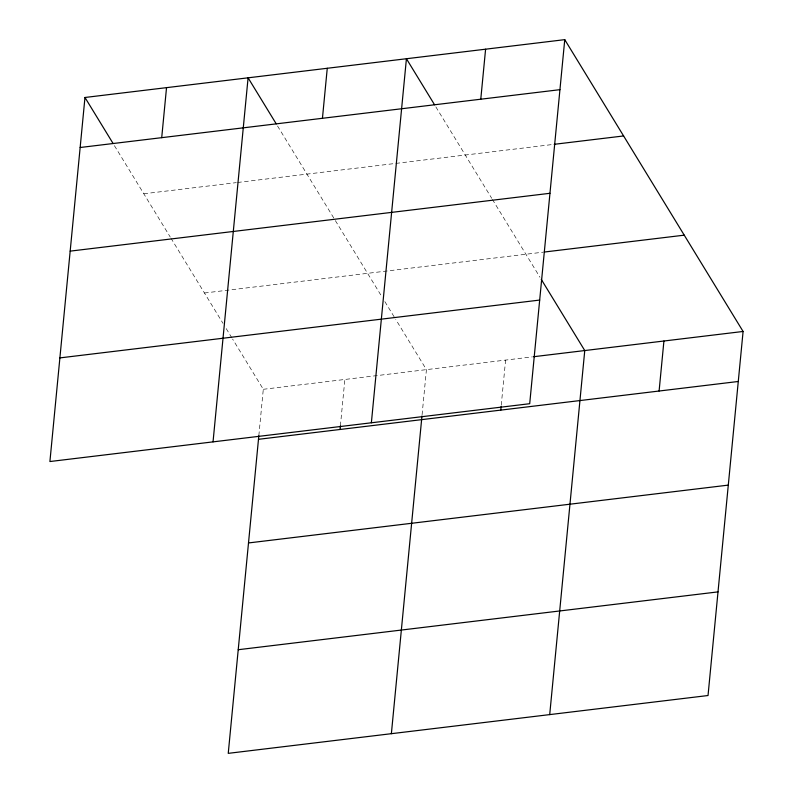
<?xml version="1.0" encoding="UTF-8"?>
<svg xmlns="http://www.w3.org/2000/svg" width="793" height="793" viewBox="0 0 793 793"><rect width="100%" height="100%" fill="white"/><g stroke="black" fill="none" stroke-linecap="round" stroke-linejoin="round"><path stroke-width="0.59" stroke-dasharray="3.96 2.97" d="M258.835 435.654L263.296 389.294L232.597 339.057M340.395 425.821L344.866 379.47M422.084 414.769L426.426 369.637L395.727 319.391M501.245 405.233L505.597 360.091M143.82 193.779L236.334 182.628M237.553 182.479L394.636 163.546M395.856 163.398L552.969 144.465M204.445 293.004L542.957 252.194M263.296 389.294L532.39 356.86M435.853 106.886L491.719 198.309M492.364 199.37L539.983 277.282M277.52 125.968L381.651 296.364M384.853 301.598L395.083 318.35M114.39 145.634L170.257 237.057M170.911 238.108L223.002 323.356M226.193 328.589L231.952 338.006"/><path stroke-width="1.19" d="M84.97 97.48L49.909 461.536L529.704 403.706L564.755 39.65L84.97 97.48L113.112 143.533M161.713 137.665L166.53 87.646M213.039 441.87L248.09 77.823L276.242 123.877M258.835 435.654L228.245 753.35L708.03 695.52L743.091 331.464L564.755 39.65M322.444 118.296L327.261 68.277M340.048 429.489L340.395 425.821M371.372 422.788L406.422 58.732L434.574 104.795M391.375 733.684L421.965 415.988M480.776 99.204L485.594 49.196M500.779 410.11L501.126 406.452M549.708 714.602L584.758 350.556L541.262 279.374M659.102 391.028L663.919 341.01M80.152 147.498L559.937 89.668M554.188 144.316L623.605 135.95M70.171 251.133L549.965 193.294M544.176 252.045L684.24 235.164M59.891 357.901L539.676 300.071M533.6 356.721L743.091 331.464M258.478 439.312L738.273 381.483M248.506 542.947L728.291 485.118M238.227 649.715L718.012 591.885"/></g></svg>
